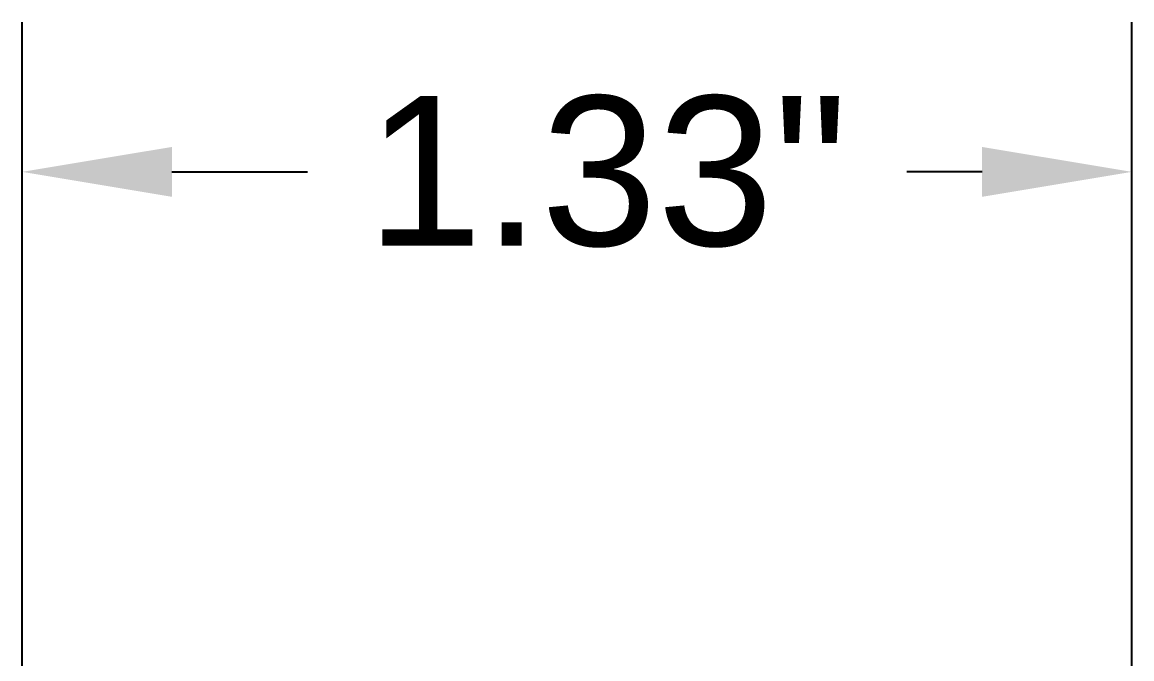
# Model space of a CAD drawing. Header units: inches. Extents: x 3.5 to 16.6, y 1.6 to 9.
# Drawn here: x 4.633 to 5.966, y 5.934 to 6.699 of the extents above; entities that cross this region are included whole.
import ezdxf

# ---------------------------------------------------------------- set-up
doc = ezdxf.new("R2010")
doc.units = ezdxf.units.IN
doc.header["$MEASUREMENT"] = 0
doc.layers.add('DIMENSIONS', color=6, linetype='Continuous', lineweight=15)
doc.styles.get("Standard").update_dxf_attribs({"font": 'Arial.ttf'})
doc.dimstyles.new('Standard .180IN', dxfattribs={"dimtxt": 0.18, "dimasz": 0.18, "dimexe": 0.18, "dimexo": 0.0625, "dimgap": 0.09, "dimtad": 0, "dimtih": 1, "dimtoh": 1, "dimzin": 0, "dimdsep": 46, "dimlunit": 3, "dimtxsty": 'Standard', "dimcen": 0.09, "dimadec": 0, "dimazin": 0, "dimtfac": 1, "dimtofl": 0, "dimtmove": 0, "dimatfit": 3, "dimfxl": 1, "dimtolj": 1, "dimtzin": 0, "dimarcsym": 0})

# ---------------------------------------------------------------- blocks, each defined once
blk = doc.blocks.new('*D4')
at = {"layer": 'Defpoints', "color": 0, "transparency": 16777216}
for p in [(5.9663, 6.5191), (4.6328, 5.3718), (5.9663, 5.3718)]:
    blk.add_point(p, dxfattribs=at)
at = {"layer": 'DIMENSIONS', "color": 0, "lineweight": -2, "transparency": 16777216}
for p, q in [((4.6328, 5.4343), (4.6328, 6.6991)), ((5.9663, 5.4343), (5.9663, 6.6991)), ((4.8128, 6.5191), (4.9756, 6.5191)), ((5.7863, 6.5191), (5.6958, 6.5191))]:
    blk.add_line(p, q, dxfattribs=at)
at = {"layer": 'DIMENSIONS', "color": 0, "transparency": 16777216}
for points in [[(4.8128, 6.5491), (4.8128, 6.4891), (4.6328, 6.5191)], [(5.7863, 6.5491), (5.7863, 6.4891), (5.9663, 6.5191)]]:
    blk.add_solid(points, dxfattribs=at)
at = {"layer": 'DIMENSIONS', "color": 0, "transparency": 16777216, "insert": (5.3357, 6.5191), "char_height": 0.18, "attachment_point": 5}
blk.add_mtext('\\A1;1.33"', dxfattribs=at)

msp = doc.modelspace()

# ---------------------------------------------------------------- dimensions: what is measured, and where the dimension line sits
at = {"layer": 'DIMENSIONS'}
dim = msp.add_linear_dim(base=(5.9663, 6.5191), p1=(4.6328, 5.3718), p2=(5.9663, 5.3718), dimstyle='Standard .180IN', override={"dimtmove": 2}, dxfattribs=at)
dim.commit()
dim.dimension.update_dxf_attribs({"geometry": '*D4', "text_midpoint": (5.3357, 6.5191), "dimtype": 160})

doc.saveas('drawing.dxf')
